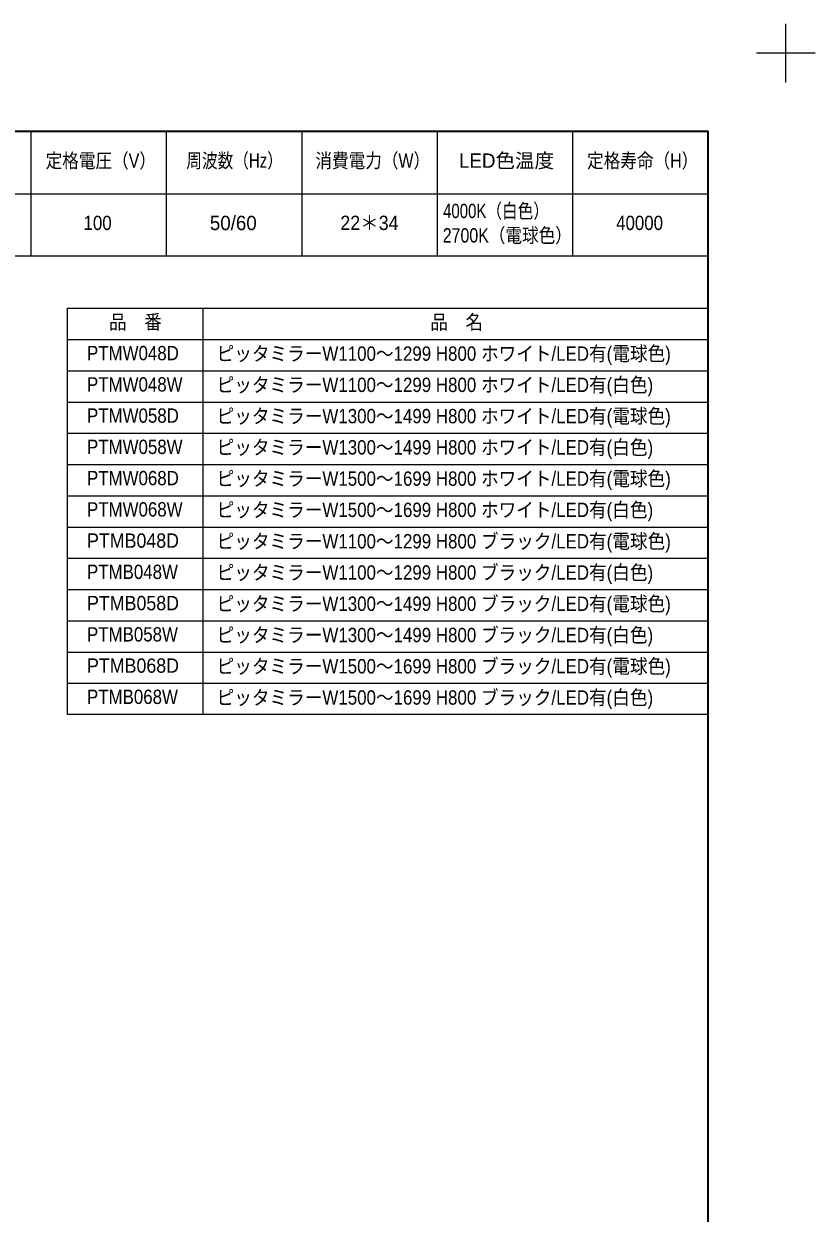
# Model space of a CAD drawing. Units: millimetres, scale not verified. Extents: x -4547 to 4547, y -2284 to 2284.
# Drawn here: x 346 to 1866, y 0 to 2284 of the extents above; entities that cross this region are included whole.
import ezdxf
from ezdxf.enums import TextEntityAlignment as Align

# ---------------------------------------------------------------- set-up
doc = ezdxf.new("R2010")
doc.units = ezdxf.units.MM
doc.header["$LTSCALE"] = 20
doc.layers.add('0-0_1図面枠', color=7, linetype='Continuous', lineweight=20)
doc.layers.add('0-4_Defpoints', color=7, linetype='Continuous')
doc.styles.add('ＭＳ Ｐゴシック', font='')
doc.styles.get('ＭＳ Ｐゴシック').set_extended_font_data('MS PGothic')

# ---------------------------------------------------------------- blocks, each defined once
blk = doc.blocks.new('グループ-103')
at = {"layer": '0-0_1図面枠', "lineweight": 15}
for p, q in [((20800, 41550), (20800, 36750)), ((28800, 41550), (28800, 36750)), ((34000, 41550), (34000, 36750)), ((39200, 41550), (39200, 36750)), ((44400, 41550), (44400, 36750)), ((49600, 41550), (49600, 36750)), ((54800, 41550), (54800, 36750)), ((20800, 40350), (28800, 40350)), ((24800, 40350), (24800, 36750)), ((13800, 39150), (60000, 39150))]:
    blk.add_line(p, q, dxfattribs=at)
blk.add_lwpolyline([(13800, 41550), (60000, 41550), (60000, 36750), (13800, 36750)], close=True, dxfattribs=at)
at = {"layer": '0-0_1図面枠', "style": 'ＭＳ Ｐゴシック'}
for s, width, p in [('適用サイズ', 0.95, (23023.4, 40561.5)), ('タイプ', 0.8, (16380.9, 39956)), ('カラー', 0.85, (30441.8, 39986.2)), ('定格電圧（V）', 0.85, (34565.4, 39979.1)), ('周波数（Hz）', 0.8, (39970.1, 39981.8)), ('消費電力（W）', 0.85, (44926.5, 39980.6)), ('定格寿命（H）', 0.85, (55362.6, 39979.1)), ('W', 0.8, (22526.3, 39390.5)), ('H', 0.9, (26563.8, 39390.5)), ('ピッタミラ― LED有', 0.9, (14378.9, 38037.3)), ('4000K（白色）', 0.8, (49830.2, 38047.4)), ('ホワイト', 0.85, (30132.9, 38069)), ('1100～1699', 0.95, (20937.1, 37589.2)), ('800', 0.9, (26242.4, 37589.2)), ('100', 0.9, (36020.8, 37589.2)), ('22＊34', 0.95, (45886, 37590.5)), ('2700K（電球色）', 0.85, (49818.6, 37110.7)), ('40000', 0.9, (56477.8, 37589.2)), ('（白色・電球色）', 0.8, (14903.8, 37100.5)), ('ブラック', 0.8, (30126.8, 37100.3))]:
    blk.add_text(s, height=550.3, dxfattribs=dict(at, width=width)).set_placement(p, align=Align.BOTTOM_LEFT)
for s, p in [('LED色温度', (50441.9, 39980.3)), ('50/60', (40872, 37586.2))]:
    blk.add_text(s, height=550.3, dxfattribs=at).set_placement(p, align=Align.BOTTOM_LEFT)
blk = doc.blocks.new('グループ-104')
at = {"layer": '0-0_1図面枠', "lineweight": 15}
for p, q in [((35400, 33550), (60000, 33550)), ((35400, 32350), (60000, 32350)), ((35400, 31150), (60000, 31150)), ((35400, 29950), (60000, 29950)), ((35400, 28750), (60000, 28750)), ((35400, 27550), (60000, 27550)), ((35400, 26350), (60000, 26350)), ((35400, 25150), (60000, 25150)), ((35400, 23950), (60000, 23950)), ((35400, 22750), (60000, 22750)), ((35400, 21550), (60000, 21550)), ((35400, 20350), (60000, 20350))]:
    blk.add_line(p, q, dxfattribs=at)
blk.add_lwpolyline([(35400, 34750), (60000, 34750), (60000, 19150), (35400, 19150)], close=True, dxfattribs=at)
blk = doc.blocks.new('グループ-105')
at = {"layer": '0-0_1図面枠', "lineweight": 15}
blk.add_line((40600, 34750), (40600, 19150), dxfattribs=at)
at = {"layer": '0-0_1図面枠'}
blk.add_blockref('グループ-104', (0, 0), dxfattribs=at)
blk = doc.blocks.new('グループ')
at = {"layer": '0-0_1図面枠', "lineweight": 15}
for p, q in [((63000, 43425), (63000, 45675)), ((64125, 44550), (61875, 44550))]:
    blk.add_line(p, q, dxfattribs=at)
blk = doc.blocks.new('グループ-2')
at = {"layer": '0-0_1図面枠', "lineweight": 35}
blk.add_lwpolyline([(-60000, 41550), (60000, 41550), (60000, -41550), (-60000, -41550)], close=True, dxfattribs=at)

msp = doc.modelspace()

# ---------------------------------------------------------------- block references
at = {"layer": '0-0_1図面枠', "xscale": 0.05, "yscale": 0.05}
for name in ['グループ-2', 'グループ-103', 'グループ-105']:
    msp.add_blockref(name, (-1340.63, 0), dxfattribs=at)
at = {"layer": '0-4_Defpoints', "xscale": 0.05, "yscale": 0.05}
msp.add_blockref('グループ', (-1340.63, 0), dxfattribs=at)

# ---------------------------------------------------------------- texts
at = {"layer": '0-0_1図面枠', "style": 'ＭＳ Ｐゴシック'}
for s, height, width, p in [('品\u3000番', 27.51, 0.9, (509.37, 1689.31)), ('品\u3000名', 27.51, 0.9, (1126.39, 1688.95)), ('ピッタミラーW1100～1299 H800 ホワイト/LED有(電球色)', 27.57, 0.9, (716.05, 1628.45)), ('PTMW048D', 27.51, 0.9, (467.07, 1629.46)), ('PTMW048W', 27.51, 0.9, (467.07, 1569.46)), ('ピッタミラーW1100～1299 H800 ホワイト/LED有(白色)', 27.57, 0.9, (716.05, 1568.45)), ('PTMW058D', 27.51, 0.9, (467.07, 1509.46)), ('ピッタミラーW1300～1499 H800 ホワイト/LED有(電球色)', 27.57, 0.9, (716.05, 1508.45)), ('PTMW058W', 27.51, 0.9, (467.07, 1449.46)), ('ピッタミラーW1300～1499 H800 ホワイト/LED有(白色)', 27.57, 0.9, (716.05, 1448.45)), ('PTMW068D', 27.51, 0.9, (467.07, 1389.46)), ('ピッタミラーW1500～1699 H800 ホワイト/LED有(電球色)', 27.57, 0.9, (716.05, 1388.45)), ('PTMW068W', 27.51, 0.9, (467.07, 1329.46)), ('ピッタミラーW1500～1699 H800 ホワイト/LED有(白色)', 27.57, 0.9, (716.05, 1328.45)), ('PTMB048D', 27.51, 0.95, (467.07, 1269.46)), ('ピッタミラーW1100～1299 H800 ブラック/LED有(電球色)', 27.57, 0.9, (716.05, 1268.15)), ('PTMB048W', 27.51, 0.9, (467.07, 1209.46)), ('ピッタミラーW1100～1299 H800 ブラック/LED有(白色)', 27.57, 0.9, (716.05, 1208.15)), ('ピッタミラーW1300～1499 H800 ブラック/LED有(電球色)', 27.57, 0.9, (716.05, 1148.15)), ('PTMB058D', 27.51, 0.95, (467.07, 1149.46)), ('PTMB058W', 27.51, 0.9, (467.07, 1089.46)), ('ピッタミラーW1300～1499 H800 ブラック/LED有(白色)', 27.57, 0.9, (716.05, 1088.15)), ('PTMB068D', 27.51, 0.95, (467.07, 1029.46)), ('ピッタミラーW1500～1699 H800 ブラック/LED有(電球色)', 27.57, 0.9, (716.05, 1028.15)), ('PTMB068W', 27.51, 0.9, (467.07, 969.46)), ('ピッタミラーW1500～1699 H800 ブラック/LED有(白色)', 27.57, 0.9, (716.05, 968.15))]:
    msp.add_text(s, height=height, dxfattribs=dict(at, width=width)).set_placement(p, align=Align.BOTTOM_LEFT)

doc.saveas('drawing.dxf')
